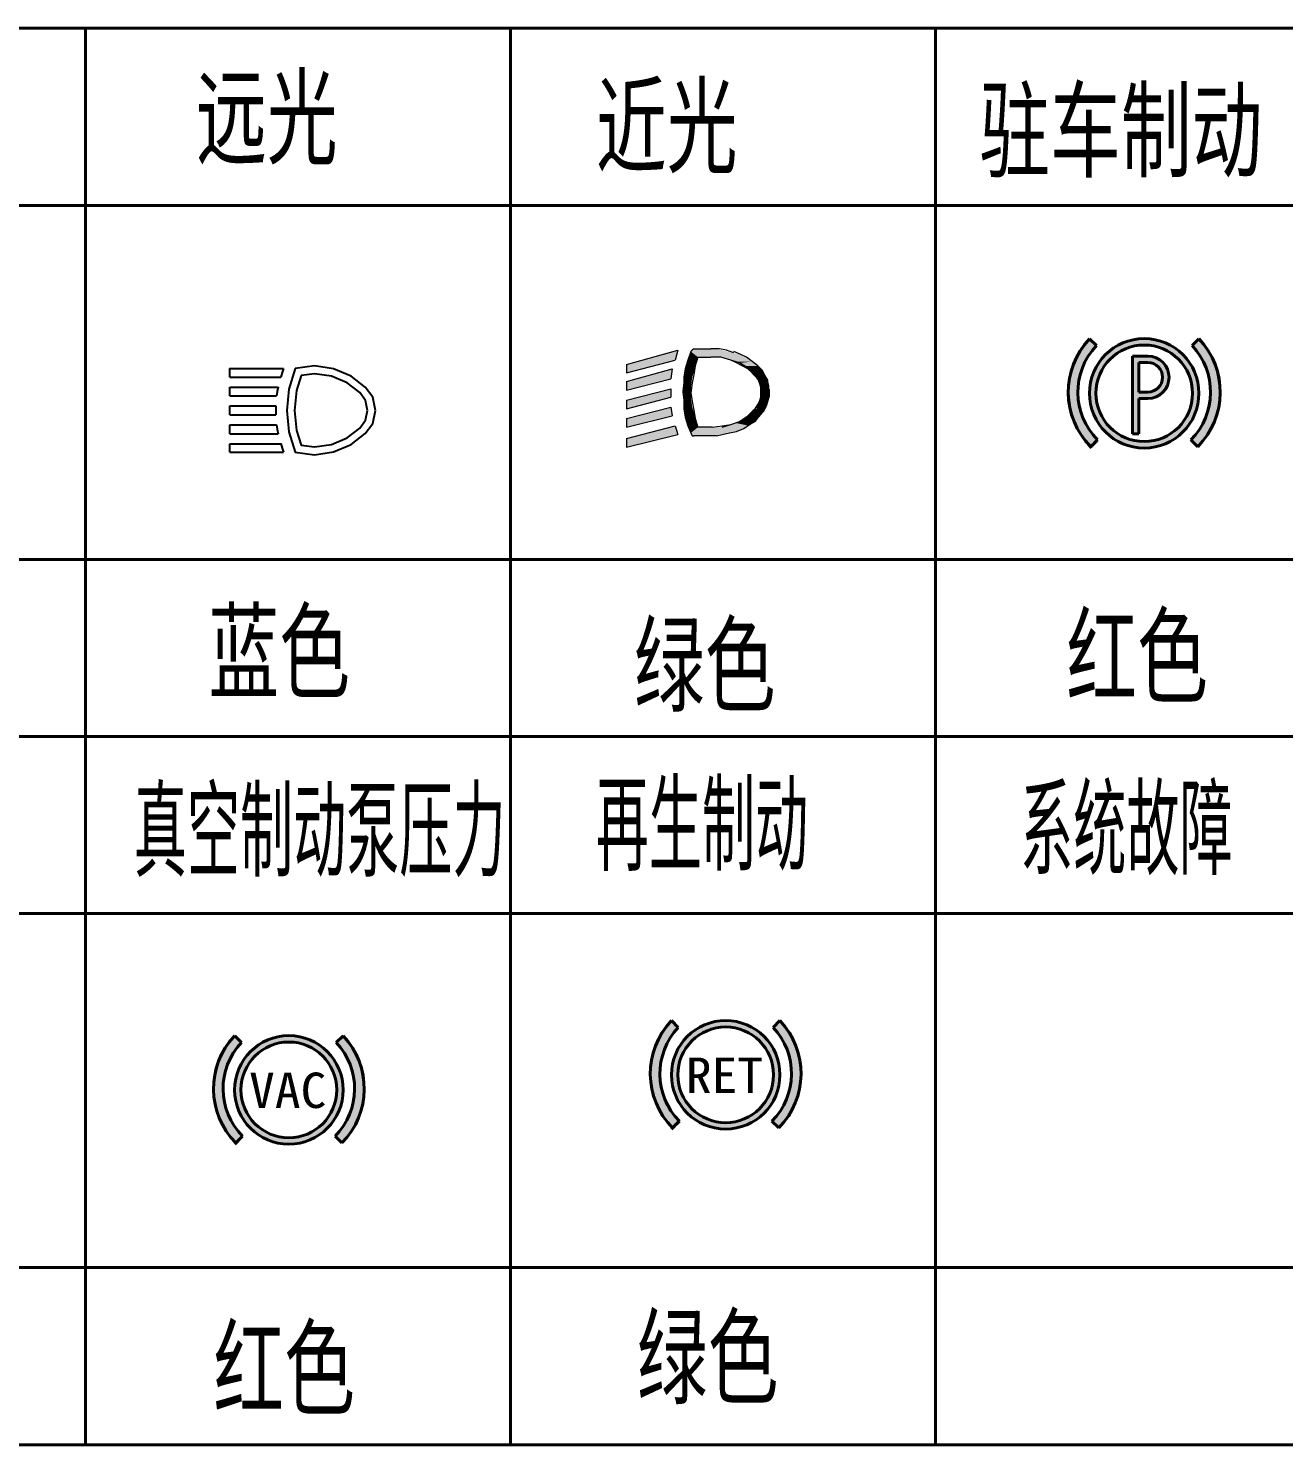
# Model space of a CAD drawing. Extents: x -871 to 2543, y 496 to 1402.
# Drawn here: x 542.7 to 613.6, y 597.9 to 677.9 of the extents above; entities that cross this region are included whole.
import ezdxf

# ---------------------------------------------------------------- set-up
doc = ezdxf.new("R2010")
doc.units = 0
doc.linetypes.add('1', pattern=[4, 4])
doc.layers.get('0').update_dxf_attribs({"linetype": 'CONTINUOUS', "lineweight": 40})
for name, color, linetype in [('002', 1, 'CONTINUOUS'), ('1', 7, 'CONTINUOUS'), ('1轮廓层', 7, 'CONTINUOUS')]:
    doc.layers.add(name, color=color, linetype=linetype)
doc.layers.add('1轮廓实线层', color=7, linetype='CONTINUOUS', lineweight=40)
doc.styles.get("Standard").update_dxf_attribs({"font": 'romans.shx', "width": 0.67, "height": 3.5, "bigfont": 'hzfs.shx'})
doc.styles.add('样式 2', font='DotumChe.ttf', dxfattribs={"height": 5})

msp = doc.modelspace()

# ---------------------------------------------------------------- hatches: boundary and pattern name
h = msp.add_hatch(color=3)
h.dxf.hatch_style = 2
h.paths.add_polyline_path([(579.4356169017751, 659.7293614513073), (576.532576901775, 658.9229614513074), (579.354976901775, 659.4874414513076)])
h = msp.add_hatch(color=3)
h.dxf.hatch_style = 2
h.paths.add_polyline_path([(579.354976901775, 659.4874414513076), (576.532576901775, 658.9229614513074), (579.2743369017749, 659.1648814513078)])
h = msp.add_hatch(color=3)
h.dxf.hatch_style = 2
h.paths.add_polyline_path([(580.1613769017745, 659.6487214513077), (580.5645769017751, 659.3261614513076), (580.0000969017751, 659.1648814513078)])
h = msp.add_hatch(color=3)
h.dxf.hatch_style = 2
h.paths.add_polyline_path([(580.5645769017751, 659.3261614513076), (580.4032969017749, 658.7616814513074), (580.0000969017751, 659.1648814513078)])
h = msp.add_hatch(color=3)
h.dxf.hatch_style = 2
h.paths.add_polyline_path([(580.1613769017745, 659.7293614513073), (582.5805769017747, 659.5680814513075), (580.1613769017745, 659.6487214513077)])
h = msp.add_hatch(color=3)
h.dxf.hatch_style = 2
h.paths.add_polyline_path([(581.9354569017746, 659.7293614513073), (582.5805769017747, 659.5680814513075), (580.1613769017745, 659.7293614513073)])
h = msp.add_hatch(color=3)
h.dxf.hatch_style = 2
h.paths.add_polyline_path([(580.2420169017746, 659.7293614513073), (581.9354569017746, 659.7293614513073), (580.1613769017745, 659.7293614513073)])
h = msp.add_hatch(color=3)
h.dxf.hatch_style = 2
h.paths.add_polyline_path([(580.1613769017745, 659.6487214513077), (582.5805769017747, 659.5680814513075), (580.5645769017751, 659.3261614513076)])
h = msp.add_hatch(color=3)
h.dxf.hatch_style = 2
h.paths.add_polyline_path([(580.3226569017747, 659.8100014513075), (581.9354569017746, 659.7293614513073), (580.2420169017746, 659.7293614513073)])
h = msp.add_hatch(color=3)
h.dxf.hatch_style = 2
h.paths.add_polyline_path([(581.2903369017745, 659.8100014513075), (581.9354569017746, 659.7293614513073), (580.3226569017747, 659.8100014513075)])
h = msp.add_hatch(color=3)
h.dxf.hatch_style = 2
h.paths.add_polyline_path([(582.5805769017747, 659.5680814513075), (581.2903369017745, 659.3261614513076), (580.5645769017751, 659.3261614513076)])
h = msp.add_hatch(color=3)
h.dxf.hatch_style = 2
h.paths.add_polyline_path([(582.5805769017747, 659.5680814513075), (582.9837769017754, 659.4874414513076), (581.2903369017745, 659.3261614513076)])
h = msp.add_hatch(color=3)
h.dxf.hatch_style = 2
h.paths.add_polyline_path([(582.9837769017754, 659.4874414513076), (583.306336901775, 659.3261614513076), (581.2903369017745, 659.3261614513076)])
h = msp.add_hatch(color=3)
h.dxf.hatch_style = 2
h.paths.add_polyline_path([(581.2903369017745, 659.3261614513076), (583.306336901775, 659.3261614513076), (581.8548169017754, 659.3261614513076)])
h = msp.add_hatch(color=3)
h.dxf.hatch_style = 2
h.paths.add_polyline_path([(581.8548169017754, 659.3261614513076), (583.6288969017746, 659.0842414513077), (582.4192969017745, 659.1648814513078)])
h = msp.add_hatch(color=3)
h.dxf.hatch_style = 2
h.paths.add_polyline_path([(583.306336901775, 659.3261614513076), (583.6288969017746, 659.0842414513077), (581.8548169017754, 659.3261614513076)])
h = msp.add_hatch(color=3)
h.dxf.hatch_style = 2
h.paths.add_polyline_path([(579.2743369017749, 659.1648814513078), (576.532576901775, 658.9229614513074), (576.532576901775, 658.4391214513075)])
h = msp.add_hatch(color=3)
h.dxf.hatch_style = 2
h.paths.add_polyline_path([(579.1130569017746, 658.6810414513075), (576.532576901775, 657.9552814513072), (579.1130569017746, 658.4391214513075)])
h = msp.add_hatch(color=3)
h.dxf.hatch_style = 2
h.paths.add_polyline_path([(579.1130569017746, 658.4391214513075), (576.532576901775, 657.9552814513072), (579.0324169017745, 658.1165614513075)])
h = msp.add_hatch(color=3)
h.dxf.hatch_style = 2
h.paths.add_polyline_path([(579.8388169017749, 658.6004014513073), (580.2420169017746, 658.1972014513076), (579.7581769017747, 658.0359214513073)])
h = msp.add_hatch(color=3)
h.dxf.hatch_style = 2
h.paths.add_polyline_path([(580.0000969017751, 659.1648814513078), (580.4032969017749, 658.7616814513074), (579.8388169017749, 658.6004014513073)])
h = msp.add_hatch(color=3)
h.dxf.hatch_style = 2
h.paths.add_polyline_path([(580.4032969017749, 658.7616814513074), (580.2420169017746, 658.1972014513076), (579.8388169017749, 658.6004014513073)])
h = msp.add_hatch(color=3)
h.dxf.hatch_style = 2
h.paths.add_polyline_path([(582.4192969017745, 659.1648814513078), (583.6288969017746, 659.0842414513077), (582.6612169017749, 659.0842414513077)])
h = msp.add_hatch(color=3)
h.dxf.hatch_style = 2
h.paths.add_polyline_path([(582.6612169017749, 659.0842414513077), (583.6288969017746, 659.0842414513077), (582.9031369017753, 659.0036014513075)])
h = msp.add_hatch(color=3)
h.dxf.hatch_style = 2
h.paths.add_polyline_path([(583.6288969017746, 659.0842414513077), (583.9514569017751, 658.8423214513075), (582.9031369017753, 659.0036014513075)])
h = msp.add_hatch(color=3)
h.dxf.hatch_style = 2
h.paths.add_polyline_path([(582.9031369017753, 659.0036014513075), (583.9514569017751, 658.8423214513075), (583.1450569017748, 658.8423214513075)])
h = msp.add_hatch(color=3)
h.dxf.hatch_style = 2
h.paths.add_polyline_path([(583.1450569017748, 658.8423214513075), (583.9514569017751, 658.8423214513075), (583.306336901775, 658.7616814513074)])
h = msp.add_hatch(color=3)
h.dxf.hatch_style = 2
h.paths.add_polyline_path([(583.9514569017751, 658.8423214513075), (584.1933769017746, 658.6004014513073), (583.306336901775, 658.7616814513074)])
h = msp.add_hatch(color=3)
h.dxf.hatch_style = 2
h.paths.add_polyline_path([(583.306336901775, 658.7616814513074), (584.1933769017746, 658.6004014513073), (583.4676169017753, 658.6004014513073)])
h = msp.add_hatch(color=3)
h.dxf.hatch_style = 2
h.paths.add_polyline_path([(583.4676169017753, 658.6004014513073), (584.1933769017746, 658.6004014513073), (583.6288969017746, 658.4391214513075)])
h = msp.add_hatch(color=3)
h.dxf.hatch_style = 2
h.paths.add_polyline_path([(584.1933769017746, 658.6004014513073), (584.3546569017749, 658.2778414513075), (583.6288969017746, 658.4391214513075)])
h = msp.add_hatch(color=3)
h.dxf.hatch_style = 2
h.paths.add_polyline_path([(583.6288969017746, 658.4391214513075), (584.3546569017749, 658.2778414513075), (583.7901769017749, 658.2778414513075)])
h = msp.add_hatch(color=3)
h.dxf.hatch_style = 2
h.paths.add_polyline_path([(579.0324169017745, 658.1165614513075), (576.532576901775, 657.9552814513072), (576.532576901775, 657.4714414513073)])
h = msp.add_hatch(color=3)
h.dxf.hatch_style = 2
h.paths.add_polyline_path([(579.7581769017747, 658.0359214513073), (580.1613769017745, 657.6327214513074), (579.6775369017746, 657.3908014513077)])
h = msp.add_hatch(color=3)
h.dxf.hatch_style = 2
h.paths.add_polyline_path([(580.1613769017745, 657.6327214513074), (580.1613769017745, 657.0682414513076), (579.6775369017746, 657.3908014513077)])
h = msp.add_hatch(color=3)
h.dxf.hatch_style = 2
h.paths.add_polyline_path([(580.2420169017746, 658.1972014513076), (580.1613769017745, 657.6327214513074), (579.7581769017747, 658.0359214513073)])
h = msp.add_hatch(color=3)
h.dxf.hatch_style = 2
h.paths.add_polyline_path([(583.7901769017749, 658.2778414513075), (584.3546569017749, 658.2778414513075), (583.9514569017751, 658.1165614513075)])
h = msp.add_hatch(color=3)
h.dxf.hatch_style = 2
h.paths.add_polyline_path([(584.3546569017749, 658.2778414513075), (584.5159369017751, 658.0359214513073), (583.9514569017751, 658.1165614513075)])
h = msp.add_hatch(color=3)
h.dxf.hatch_style = 2
h.paths.add_polyline_path([(583.9514569017751, 658.1165614513075), (584.5159369017751, 658.0359214513073), (584.0320969017753, 657.8746414513075)])
h = msp.add_hatch(color=3)
h.dxf.hatch_style = 2
h.paths.add_polyline_path([(584.5159369017751, 658.0359214513073), (584.5965769017744, 657.7133614513075), (584.0320969017753, 657.8746414513075)])
h = msp.add_hatch(color=3)
h.dxf.hatch_style = 2
h.paths.add_polyline_path([(584.0320969017753, 657.8746414513075), (584.5965769017744, 657.7133614513075), (584.1127369017754, 657.6327214513074)])
h = msp.add_hatch(color=3)
h.dxf.hatch_style = 2
h.paths.add_polyline_path([(584.5965769017744, 657.7133614513075), (584.5965769017744, 657.4714414513073), (584.1127369017754, 657.6327214513074)])
h = msp.add_hatch(color=3)
h.dxf.hatch_style = 2
h.paths.add_polyline_path([(584.1127369017754, 657.6327214513074), (584.5965769017744, 657.4714414513073), (584.1127369017754, 657.3101614513075)])
h = msp.add_hatch(color=3)
h.dxf.hatch_style = 2
h.paths.add_polyline_path([(579.0324169017745, 657.5520814513075), (576.532576901775, 656.9069614513073), (579.0324169017745, 657.3101614513075)])
h = msp.add_hatch(color=3)
h.dxf.hatch_style = 2
h.paths.add_polyline_path([(579.0324169017745, 657.3101614513075), (576.532576901775, 656.9069614513073), (579.0324169017745, 657.0682414513076)])
h = msp.add_hatch(color=3)
h.dxf.hatch_style = 2
h.paths.add_polyline_path([(579.0324169017745, 657.0682414513076), (576.532576901775, 656.9069614513073), (576.532576901775, 656.4231214513075)])
h = msp.add_hatch(color=3)
h.dxf.hatch_style = 2
h.paths.add_polyline_path([(579.6775369017746, 657.3908014513077), (580.1613769017745, 657.0682414513076), (579.7581769017747, 656.7456814513075)])
h = msp.add_hatch(color=3)
h.dxf.hatch_style = 2
h.paths.add_polyline_path([(580.1613769017745, 657.0682414513076), (580.2420169017746, 656.5037614513076), (579.7581769017747, 656.7456814513075)])
h = msp.add_hatch(color=3)
h.dxf.hatch_style = 2
h.paths.add_polyline_path([(584.1127369017754, 656.9876014513075), (584.5159369017751, 656.8263214513076), (583.9514569017751, 656.6650414513074)])
h = msp.add_hatch(color=3)
h.dxf.hatch_style = 2
h.paths.add_polyline_path([(584.5159369017751, 656.8263214513076), (584.435296901775, 656.5037614513076), (583.9514569017751, 656.6650414513074)])
h = msp.add_hatch(color=3)
h.dxf.hatch_style = 2
h.paths.add_polyline_path([(584.5965769017744, 657.4714414513073), (584.5965769017744, 657.1488814513075), (584.1127369017754, 657.3101614513075)])
h = msp.add_hatch(color=3)
h.dxf.hatch_style = 2
h.paths.add_polyline_path([(584.1127369017754, 657.3101614513075), (584.5965769017744, 657.1488814513075), (584.1127369017754, 657.1488814513075)])
h = msp.add_hatch(color=3)
h.dxf.hatch_style = 2
h.paths.add_polyline_path([(584.1127369017754, 657.1488814513075), (584.5159369017751, 656.8263214513076), (584.1127369017754, 656.9876014513075)])
h = msp.add_hatch(color=3)
h.dxf.hatch_style = 2
h.paths.add_polyline_path([(584.5965769017744, 657.1488814513075), (584.5159369017751, 656.8263214513076), (584.1127369017754, 657.1488814513075)])
h = msp.add_hatch(color=3)
h.dxf.hatch_style = 2
h.paths.add_polyline_path([(579.0324169017745, 656.5037614513076), (576.532576901775, 655.8586414513074), (579.1130569017746, 656.2618414513076)])
h = msp.add_hatch(color=3)
h.dxf.hatch_style = 2
h.paths.add_polyline_path([(579.1130569017746, 656.2618414513076), (576.532576901775, 655.8586414513074), (579.1130569017746, 656.0199214513077)])
h = msp.add_hatch(color=3)
h.dxf.hatch_style = 2
h.paths.add_polyline_path([(579.1130569017746, 656.0199214513077), (576.532576901775, 655.8586414513074), (576.532576901775, 655.3748014513076)])
h = msp.add_hatch(color=3)
h.dxf.hatch_style = 2
h.paths.add_polyline_path([(579.7581769017747, 656.7456814513075), (580.2420169017746, 656.5037614513076), (579.8388169017749, 656.1812014513075)])
h = msp.add_hatch(color=3)
h.dxf.hatch_style = 2
h.paths.add_polyline_path([(580.2420169017746, 656.5037614513076), (580.4032969017749, 655.9392814513076), (579.8388169017749, 656.1812014513075)])
h = msp.add_hatch(color=3)
h.dxf.hatch_style = 2
h.paths.add_polyline_path([(579.8388169017749, 656.1812014513075), (580.4032969017749, 655.9392814513076), (580.0000969017751, 655.6167214513075)])
h = msp.add_hatch(color=3)
h.dxf.hatch_style = 2
h.paths.add_polyline_path([(583.4676169017753, 656.1005614513074), (584.0320969017753, 655.9392814513076), (583.306336901775, 655.9392814513076)])
h = msp.add_hatch(color=3)
h.dxf.hatch_style = 2
h.paths.add_polyline_path([(583.6288969017746, 656.2618414513076), (584.0320969017753, 655.9392814513076), (583.4676169017753, 656.1005614513074)])
h = msp.add_hatch(color=3)
h.dxf.hatch_style = 2
h.paths.add_polyline_path([(583.870816901775, 656.4231214513075), (584.2740169017748, 656.2618414513076), (583.6288969017746, 656.2618414513076)])
h = msp.add_hatch(color=3)
h.dxf.hatch_style = 2
h.paths.add_polyline_path([(584.2740169017748, 656.2618414513076), (584.0320969017753, 655.9392814513076), (583.6288969017746, 656.2618414513076)])
h = msp.add_hatch(color=3)
h.dxf.hatch_style = 2
h.paths.add_polyline_path([(583.9514569017751, 656.6650414513074), (584.435296901775, 656.5037614513076), (583.870816901775, 656.4231214513075)])
h = msp.add_hatch(color=3)
h.dxf.hatch_style = 2
h.paths.add_polyline_path([(584.435296901775, 656.5037614513076), (584.2740169017748, 656.2618414513076), (583.870816901775, 656.4231214513075)])
h = msp.add_hatch(color=3)
h.dxf.hatch_style = 2
h.paths.add_polyline_path([(579.2743369017749, 655.4554414513075), (576.532576901775, 654.7296814513074), (579.354976901775, 655.2135214513078)])
h = msp.add_hatch(color=3)
h.dxf.hatch_style = 2
h.paths.add_polyline_path([(579.354976901775, 655.2135214513078), (576.532576901775, 654.7296814513074), (579.4356169017751, 654.9716014513074)])
h = msp.add_hatch(color=3)
h.dxf.hatch_style = 2
h.paths.add_polyline_path([(580.4032969017749, 655.9392814513076), (580.5645769017751, 655.3748014513076), (580.0000969017751, 655.6167214513075)])
h = msp.add_hatch(color=3)
h.dxf.hatch_style = 2
h.paths.add_polyline_path([(580.0000969017751, 655.6167214513075), (580.5645769017751, 655.3748014513076), (580.1613769017745, 655.0522414513075)])
h = msp.add_hatch(color=3)
h.dxf.hatch_style = 2
h.paths.add_polyline_path([(580.5645769017751, 655.3748014513076), (581.3709769017746, 655.3748014513076), (580.1613769017745, 655.0522414513075)])
h = msp.add_hatch(color=3)
h.dxf.hatch_style = 2
h.paths.add_polyline_path([(581.3709769017746, 655.3748014513076), (583.1450569017748, 655.2941614513074), (580.1613769017745, 655.0522414513075)])
h = msp.add_hatch(color=3)
h.dxf.hatch_style = 2
h.paths.add_polyline_path([(583.1450569017748, 655.2941614513074), (582.741856901775, 655.1328814513076), (580.1613769017745, 655.0522414513075)])
h = msp.add_hatch(color=3)
h.dxf.hatch_style = 2
h.paths.add_polyline_path([(581.6935369017751, 655.3748014513076), (583.1450569017748, 655.2941614513074), (581.3709769017746, 655.3748014513076)])
h = msp.add_hatch(color=3)
h.dxf.hatch_style = 2
h.paths.add_polyline_path([(581.9354569017746, 655.3748014513076), (583.1450569017748, 655.2941614513074), (581.6935369017751, 655.3748014513076)])
h = msp.add_hatch(color=3)
h.dxf.hatch_style = 2
h.paths.add_polyline_path([(582.177376901775, 655.4554414513075), (583.1450569017748, 655.2941614513074), (581.9354569017746, 655.3748014513076)])
h = msp.add_hatch(color=3)
h.dxf.hatch_style = 2
h.paths.add_polyline_path([(582.4192969017745, 655.5360814513076), (583.4676169017753, 655.4554414513075), (582.177376901775, 655.4554414513075)])
h = msp.add_hatch(color=3)
h.dxf.hatch_style = 2
h.paths.add_polyline_path([(583.4676169017753, 655.4554414513075), (583.1450569017748, 655.2941614513074), (582.177376901775, 655.4554414513075)])
h = msp.add_hatch(color=3)
h.dxf.hatch_style = 2
h.paths.add_polyline_path([(582.6612169017749, 655.6167214513075), (583.4676169017753, 655.4554414513075), (582.4192969017745, 655.5360814513076)])
h = msp.add_hatch(color=3)
h.dxf.hatch_style = 2
h.paths.add_polyline_path([(582.9031369017753, 655.6973614513076), (583.4676169017753, 655.4554414513075), (582.6612169017749, 655.6167214513075)])
h = msp.add_hatch(color=3)
h.dxf.hatch_style = 2
h.paths.add_polyline_path([(583.1450569017748, 655.7780014513073), (583.7901769017749, 655.6973614513076), (582.9031369017753, 655.6973614513076)])
h = msp.add_hatch(color=3)
h.dxf.hatch_style = 2
h.paths.add_polyline_path([(583.7901769017749, 655.6973614513076), (583.4676169017753, 655.4554414513075), (582.9031369017753, 655.6973614513076)])
h = msp.add_hatch(color=3)
h.dxf.hatch_style = 2
h.paths.add_polyline_path([(583.306336901775, 655.9392814513076), (583.7901769017749, 655.6973614513076), (583.1450569017748, 655.7780014513073)])
h = msp.add_hatch(color=3)
h.dxf.hatch_style = 2
h.paths.add_polyline_path([(584.0320969017753, 655.9392814513076), (583.7901769017749, 655.6973614513076), (583.306336901775, 655.9392814513076)])
h = msp.add_hatch(color=3)
h.dxf.hatch_style = 2
h.paths.add_polyline_path([(579.4356169017751, 654.9716014513074), (576.532576901775, 654.7296814513074), (576.532576901775, 654.2458414513076)])
h = msp.add_hatch(color=3)
h.dxf.hatch_style = 2
h.paths.add_polyline_path([(582.741856901775, 655.1328814513076), (582.3386569017753, 655.0522414513075), (580.1613769017745, 655.0522414513075)])
h = msp.add_hatch(color=3)
h.dxf.hatch_style = 2
h.paths.add_polyline_path([(580.1613769017745, 655.0522414513075), (581.9354569017746, 654.9716014513074), (580.2420169017746, 654.8909614513075)])
h = msp.add_hatch(color=3)
h.dxf.hatch_style = 2
h.paths.add_polyline_path([(582.3386569017753, 655.0522414513075), (581.9354569017746, 654.9716014513074), (580.1613769017745, 655.0522414513075)])
h = msp.add_hatch(color=3)
h.dxf.hatch_style = 2
h.paths.add_polyline_path([(581.9354569017746, 654.9716014513074), (581.7741769017753, 654.8909614513075), (580.2420169017746, 654.8909614513075)])
h = msp.add_hatch(color=3)
h.dxf.hatch_style = 2
h.paths.add_polyline_path([(580.2420169017746, 654.8909614513075), (581.7741769017753, 654.8909614513075), (580.3226569017747, 654.8909614513075)])
h = msp.add_hatch(color=3)
h.dxf.hatch_style = 2
h.paths.add_polyline_path([(581.7741769017753, 654.8909614513075), (581.612896901775, 654.8909614513075), (580.3226569017747, 654.8909614513075)])
at = {"layer": '1轮廓实线层'}
h = msp.add_hatch(color=1, dxfattribs=at)
edge = h.paths.add_edge_path()
edge.add_line((603.0696429995373, 659.9907703276085), (602.6835010009514, 660.3769123261944))
edge.add_arc((605.8636657038314, 657.3557461366262), 4.386444195750424, 136.4687086491324, 224.7198556000455)
edge.add_line((602.746852896856, 654.2692642220986), (603.1328552718211, 654.6552665970639))
edge.add_arc((605.8636657038314, 657.3557461366262), 3.840561854621252, 136.6775210681978, 224.6800365898326, ccw=False)
h = msp.add_hatch(color=1, dxfattribs=at)
edge = h.paths.add_edge_path()
edge.add_arc((605.7690010009517, 657.2914123261943), 3.090590384162149, 0, 360)
edge = h.paths.add_edge_path(flags=16)
edge.add_arc((605.7690010009517, 657.2914123261943), 2.726991515437191, 0, 360)
h = msp.add_hatch(color=1, dxfattribs=at)
edge = h.paths.add_edge_path()
edge.add_line((608.4683590023656, 659.9907703276085), (608.8545010009516, 660.3769123261944))
edge.add_arc((605.6743362980715, 657.3557461366262), 4.386444195750424, -44.687314836264875, 43.53129135086749, ccw=False)
edge.add_line((608.792901549519, 654.2710348932686), (608.4068978791754, 654.6570385636121))
edge.add_arc((605.6743362980715, 657.3557461366262), 3.840561854621252, 315.3571295415571, 403.3224789318022)
h = msp.add_hatch(color=1, dxfattribs=at)
edge = h.paths.add_edge_path()
edge.add_arc((605.9715161130308, 658.1951417606358), 1.199025138915881, 270.0000000000014, 450.0000000000014)
edge.add_line((605.9715161130308, 659.3941668995515), (605.099497830183, 659.3941668995515))
edge.add_line((605.099497830183, 659.3941668995515), (605.099497830183, 654.9977413901933))
edge.add_line((605.099497830183, 654.9977413901934), (605.4628387813697, 654.9977413901934))
edge.add_line((605.4628387813696, 654.9977413901934), (605.4628387813696, 656.9961166217199))
edge.add_line((605.4628387813696, 656.9961166217198), (605.9715161130307, 656.9961166217198))
edge = h.paths.add_edge_path(flags=16)
edge.add_line((605.9715161130308, 659.0308259483651), (605.4628387813696, 659.0308259483651))
edge.add_line((605.4628387813696, 659.0308259483651), (605.4628387813696, 657.3594575729066))
edge.add_line((605.4628387813696, 657.3594575729064), (605.9715161130307, 657.3594575729064))
edge.add_arc((605.9715161130308, 658.1951417606358), 0.83568418772925, 270.000000000002, 450.000000000002)
h = msp.add_hatch(color=3, dxfattribs=at)
edge = h.paths.add_edge_path()
edge.add_line((579.4517088679393, 621.4733487977699), (579.0687581255397, 621.8562995401692))
edge.add_arc((582.2226404755036, 618.8601016662174), 4.350192590826866, 136.468708649121, 224.7198556000363)
edge.add_line((579.1315864520568, 615.7991278666864), (579.5143987247493, 616.1819401393789))
edge.add_arc((582.2226404755036, 618.8601016662174), 3.808821674004546, 136.6775210682092, 224.680036589828, ccw=False)
h = msp.add_hatch(color=3, dxfattribs=at)
edge = h.paths.add_edge_path()
edge.add_arc((582.1287581255399, 618.7962995401697), 3.065048314871552, 0, 360)
edge = h.paths.add_edge_path(flags=16)
edge.add_arc((582.1287581255399, 618.7962995401697), 2.7044543954749, 0, 360)
h = msp.add_hatch(color=3, dxfattribs=at)
edge = h.paths.add_edge_path()
edge.add_line((584.8058073831405, 621.4733487977699), (585.1887581255403, 621.8562995401692))
edge.add_arc((582.0348757755764, 618.8601016662174), 4.350192590826866, -44.687314836264875, 43.53129135087897, ccw=False)
edge.add_line((585.1276677604828, 615.8008839042097), (584.7448542031173, 616.1836974615746))
edge.add_arc((582.0348757755764, 618.8601016662174), 3.808821674004546, 315.3571295415709, 403.3224789317908)
h = msp.add_hatch(color=1, dxfattribs=at)
edge = h.paths.add_edge_path()
edge.add_line((554.7793595098008, 620.6228753104308), (554.3964087674012, 621.0058260528301))
edge.add_arc((557.5502911173651, 618.0096281788783), 4.350192590826866, 136.468708649121, 224.7198556000363)
edge.add_line((554.4592370939183, 614.9486543793473), (554.8420493666108, 615.3314666520398))
edge.add_arc((557.5502911173651, 618.0096281788783), 3.808821674004546, 136.6775210682092, 224.680036589828, ccw=False)
h = msp.add_hatch(color=1, dxfattribs=at)
edge = h.paths.add_edge_path()
edge.add_arc((557.4564087674014, 617.9458260528306), 3.065048314871552, 0, 360)
edge = h.paths.add_edge_path(flags=16)
edge.add_arc((557.4564087674014, 617.9458260528306), 2.7044543954749, 0, 360)
h = msp.add_hatch(color=1, dxfattribs=at)
edge = h.paths.add_edge_path()
edge.add_line((560.133458025002, 620.6228753104308), (560.5164087674018, 621.0058260528301))
edge.add_arc((557.362526417438, 618.0096281788783), 4.350192590826866, -44.687314836264875, 43.53129135087897, ccw=False)
edge.add_line((560.4553184023443, 614.9504104168707), (560.0725048449788, 615.3332239742356))
edge.add_arc((557.362526417438, 618.0096281788783), 3.808821674004546, 315.3571295415709, 403.3224789317908)

# ---------------------------------------------------------------- linework, layer by layer
at = {"layer": '002', "color": 5, "linetype": 'Continuous'}
for points in [[(554.1274740556391, 658.2036403335937), (554.1274740556391, 658.6993603335939), (557.1612804556394, 658.6993603335939)], [(557.1612804556394, 658.6993603335939), (557.0819652556402, 658.4614147335938), (557.0026500556392, 658.2036403335937)], [(557.8156308556399, 658.6993603335939), (557.4587124556392, 657.5294611335935), (557.3397396556393, 656.3199043335935), (557.4587124556392, 655.1103475335938), (557.8156308556399, 653.9602771335935), (558.90621485564, 653.8214755335935), (559.976970055639, 653.9801059335934), (560.9684100556392, 654.3965107335935), (561.7735146075556, 655.0143816687848)], [(561.7735146075556, 657.6452557984023), (560.9684100556392, 658.2631267335935), (559.976970055639, 658.6795315335937), (558.90621485564, 658.8381619335937), (557.8156308556399, 658.6993603335939)], [(554.1274740556391, 658.2036403335937), (557.0026500556392, 658.2036403335937)], [(554.1274740556391, 657.6286051335937), (556.8440196556394, 657.6286051335937)], [(554.1274740556391, 657.1527139335935), (554.1274740556391, 657.6286051335937)], [(556.8440196556394, 657.6286051335937), (556.8043620556396, 657.3906595335934), (556.7647044556397, 657.1527139335935)], [(558.1539405920489, 658.2982234529409), (557.8929505001161, 657.4427559293849), (557.7825060808586, 656.3199043335935), (557.892845821736, 655.1981169679991), (558.152453518589, 654.361603278141), (558.9016588219802, 654.2662498758918), (559.8575022802806, 654.4078563141584), (560.7452978101251, 654.7807304366931), (561.4563567528667, 655.3264268346104)], [(561.4563567528667, 657.3332106325765), (560.7452978101251, 657.878907030494), (559.8575022802806, 658.2517811530286), (558.9016588219802, 658.3933875912958), (558.1539405920489, 658.2982234529409)], [(562.3564260556395, 656.3199043335935), (562.1977956556393, 657.0733987335934), (561.7735146075556, 657.6452557984023)], [(554.1274740556391, 657.1527139335935), (556.7647044556397, 657.1527139335935)], [(561.9058689404783, 656.3211303302717), (561.7864699738702, 656.8882754216584), (561.4563567528667, 657.3332106325765)], [(554.1274740556391, 656.5776787335935), (556.7250468556404, 656.5776787335935)], [(554.1274740556391, 656.0819587335936), (554.1274740556391, 656.5776787335935)], [(554.1274740556391, 656.0819587335936), (556.7250468556404, 656.0819587335936)], [(556.7250468556404, 656.5776787335935), (556.7250468556404, 656.3199043335935), (556.7250468556404, 656.0819587335936)], [(561.4563567528667, 655.3264268346104), (561.7872181599246, 655.7723704702103), (561.9058689404783, 656.3211303302719)], [(561.7735146075556, 655.0143816687848), (562.1977956556393, 655.5862387335935), (562.3564260556395, 656.3199043335935)], [(554.1274740556391, 655.5069235335934), (556.7647044556397, 655.5069235335934)], [(554.1274740556391, 655.0112035335935), (554.1274740556391, 655.5069235335934)], [(556.7647044556397, 655.5069235335934), (556.8043620556396, 655.2689779335935), (556.8440196556394, 655.0112035335935)], [(554.1274740556391, 655.0112035335935), (556.8440196556394, 655.0112035335935)], [(554.1274740556391, 654.4361683335935), (557.0026500556392, 654.4361683335935)], [(554.1274740556391, 653.9602771335935), (554.1274740556391, 654.4361683335935)], [(557.0026500556392, 654.4559971335937), (557.0819652556402, 654.1982227335936), (557.1612804556394, 653.9602771335935)], [(554.1274740556391, 653.9602771335935), (557.1612804556394, 653.9602771335935)]]:
    msp.add_lwpolyline(points, dxfattribs=at)
at = {"layer": '1', "color": 3, "lineweight": 9}
for points in [[(576.532576901775, 658.9229614513074), (579.4356169017751, 659.7293614513073)], [(579.4356169017751, 659.7293614513073), (579.2743369017749, 659.1648814513078)], [(580.1613769017745, 659.6487214513077), (580.0000969017751, 659.0842414513077), (579.8388169017749, 658.5197614513077), (579.7581769017747, 658.0359214513073), (579.7581769017747, 657.3908014513077)], [(580.1613769017745, 659.6487214513077), (580.0000969017751, 659.1648814513078), (579.8388169017749, 658.6810414513075)], [(580.3226569017747, 659.8100014513075), (580.2420169017746, 659.7293614513073), (580.1613769017745, 659.6487214513077)], [(580.3226569017747, 659.8100014513075), (580.2420169017746, 659.7293614513073), (580.1613769017745, 659.6487214513077)], [(580.5645769017751, 659.3261614513076), (580.4032969017749, 658.8423214513075), (580.3226569017747, 658.3584814513076), (580.2420169017746, 657.8746414513075), (580.1613769017745, 657.3101614513075), (580.2420169017746, 656.8263214513076), (580.3226569017747, 656.3424814513073), (580.4032969017749, 655.8586414513074), (580.5645769017751, 655.3748014513076)], [(580.5645769017751, 659.3261614513076), (580.4032969017749, 658.8423214513075), (580.3226569017747, 658.3584814513076), (580.2420169017746, 657.8746414513075), (580.1613769017745, 657.3101614513075)], [(580.3226569017747, 659.8100014513075), (581.2903369017745, 659.8100014513075)], [(580.3226569017747, 659.8100014513075), (581.2903369017745, 659.8100014513075)], [(580.5645769017751, 659.3261614513076), (581.2903369017745, 659.3261614513076)], [(580.5645769017751, 659.3261614513076), (581.2903369017745, 659.3261614513076)], [(582.5805769017747, 659.5680814513075), (582.177376901775, 659.7293614513073), (581.7741769017753, 659.8100014513075), (581.2903369017745, 659.8100014513075)], [(582.5805769017747, 659.5680814513075), (582.177376901775, 659.7293614513073), (581.7741769017753, 659.8100014513075), (581.2903369017745, 659.8100014513075)], [(582.4192969017745, 659.1648814513078), (581.8548169017754, 659.3261614513076), (581.2903369017745, 659.3261614513076)], [(582.4192969017745, 659.1648814513078), (581.8548169017754, 659.3261614513076), (581.2903369017745, 659.3261614513076)], [(583.6288969017746, 659.0842414513077), (583.306336901775, 659.3261614513076), (582.9837769017754, 659.4874414513076), (582.5805769017747, 659.6487214513077)], [(583.6288969017746, 659.0842414513077), (583.306336901775, 659.3261614513076), (582.9837769017754, 659.4874414513076), (582.5805769017747, 659.6487214513077)], [(576.532576901775, 658.4391214513075), (579.2743369017749, 659.1648814513078)], [(576.532576901775, 658.9229614513074), (576.532576901775, 658.4391214513075)], [(576.532576901775, 657.9552814513072), (579.1130569017746, 658.6810414513075)], [(579.1130569017746, 658.6810414513075), (579.0324169017745, 658.1165614513075)], [(579.8388169017749, 658.6810414513075), (579.7581769017747, 658.1972014513076), (579.7581769017747, 657.6327214513074), (579.7581769017747, 657.1488814513075), (579.7581769017747, 656.6650414513074), (579.8388169017749, 656.1812014513075)], [(583.6288969017746, 658.4391214513075), (583.3869769017751, 658.6810414513075), (583.0644169017746, 658.8423214513075), (582.741856901775, 659.0036014513075), (582.4192969017745, 659.1648814513078)], [(583.306336901775, 658.7616814513074), (582.9031369017753, 659.0036014513075), (582.4192969017745, 659.1648814513078)], [(583.9514569017751, 658.1165614513075), (583.7095369017748, 658.3584814513076), (583.5482569017745, 658.5197614513077), (583.306336901775, 658.7616814513074)], [(584.3546569017749, 658.2778414513075), (584.1933769017746, 658.6004014513073), (583.9514569017751, 658.8423214513075), (583.6288969017746, 659.0842414513077)], [(584.3546569017749, 658.2778414513075), (584.1933769017746, 658.6004014513073), (583.9514569017751, 658.8423214513075), (583.6288969017746, 659.0842414513077)], [(584.1127369017754, 657.3908014513077), (584.1127369017754, 657.6327214513074), (584.0320969017753, 657.9552814513072), (583.870816901775, 658.1972014513076), (583.6288969017746, 658.4391214513075)], [(576.532576901775, 657.4714414513073), (579.0324169017745, 658.1165614513075)], [(576.532576901775, 657.9552814513072), (576.532576901775, 657.4714414513073)], [(584.1127369017754, 657.3101614513075), (584.1127369017754, 657.6327214513074), (584.0320969017753, 657.8746414513075), (583.9514569017751, 658.1165614513075)], [(584.5159369017751, 656.8263214513076), (584.5965769017744, 657.1488814513075), (584.5965769017744, 657.4714414513073), (584.5159369017751, 657.7133614513075), (584.5159369017751, 658.0359214513073), (584.3546569017749, 658.2778414513075)], [(584.5159369017751, 656.8263214513076), (584.5965769017744, 657.1488814513075), (584.5965769017744, 657.4714414513073), (584.5159369017751, 657.7133614513075), (584.5159369017751, 658.0359214513073), (584.3546569017749, 658.2778414513075)], [(576.532576901775, 656.9069614513073), (579.0324169017745, 657.5520814513075)], [(576.532576901775, 656.4231214513075), (579.0324169017745, 657.0682414513076)], [(576.532576901775, 656.9069614513073), (576.532576901775, 656.4231214513075)], [(579.0324169017745, 657.5520814513075), (579.0324169017745, 657.0682414513076)], [(579.7581769017747, 657.3908014513077), (579.7581769017747, 656.9069614513073), (579.7581769017747, 656.4231214513075), (579.8388169017749, 655.9392814513076), (580.0000969017751, 655.4554414513075), (580.1613769017745, 655.0522414513075)], [(580.1613769017745, 657.3101614513075), (580.2420169017746, 656.8263214513076), (580.3226569017747, 656.3424814513073), (580.4032969017749, 655.8586414513074), (580.5645769017751, 655.3748014513076)], [(583.6288969017746, 656.2618414513076), (583.7901769017749, 656.4231214513075), (583.9514569017751, 656.6650414513074), (584.0320969017753, 656.8263214513076), (584.1127369017754, 657.0682414513076), (584.1127369017754, 657.3101614513075)], [(583.9514569017751, 656.5844014513075), (584.0320969017753, 656.8263214513076), (584.1127369017754, 657.0682414513076), (584.1127369017754, 657.3101614513075)], [(584.0320969017753, 656.0199214513077), (584.2740169017748, 656.2618414513076), (584.435296901775, 656.5844014513075), (584.5159369017751, 656.8263214513076)], [(584.0320969017753, 656.0199214513077), (584.2740169017748, 656.2618414513076), (584.435296901775, 656.5844014513075), (584.5159369017751, 656.8263214513076)], [(576.532576901775, 655.8586414513074), (579.0324169017745, 656.5037614513076)], [(576.532576901775, 655.3748014513076), (579.1130569017746, 656.0199214513077)], [(579.0324169017745, 656.5037614513076), (579.1130569017746, 656.0199214513077)], [(579.8388169017749, 656.1812014513075), (580.0000969017751, 655.6167214513075), (580.1613769017745, 655.0522414513075)], [(582.9031369017753, 655.6973614513076), (583.1450569017748, 655.8586414513074), (583.3869769017751, 656.0199214513077), (583.6288969017746, 656.2618414513076)], [(583.1450569017748, 655.2941614513074), (583.4676169017753, 655.5360814513076), (583.7901769017749, 655.6973614513076), (584.0320969017753, 656.0199214513077)], [(583.1450569017748, 655.2941614513074), (583.4676169017753, 655.5360814513076), (583.7901769017749, 655.6973614513076), (584.0320969017753, 656.0199214513077)], [(583.306336901775, 655.9392814513076), (583.5482569017745, 656.1005614513074), (583.7095369017748, 656.3424814513073), (583.9514569017751, 656.5844014513075)], [(576.532576901775, 655.8586414513074), (576.532576901775, 655.3748014513076)], [(576.532576901775, 654.7296814513074), (579.2743369017749, 655.4554414513075)], [(579.2743369017749, 655.4554414513075), (579.4356169017751, 654.9716014513074)], [(581.3709769017746, 655.3748014513076), (580.5645769017751, 655.3748014513076)], [(581.3709769017746, 655.3748014513076), (580.5645769017751, 655.3748014513076)], [(581.3709769017746, 655.3748014513076), (581.9354569017746, 655.4554414513075), (582.4192969017745, 655.5360814513076)], [(581.3709769017746, 655.3748014513076), (581.9354569017746, 655.4554414513075)], [(581.9354569017746, 655.3748014513076), (582.4192969017745, 655.5360814513076), (582.9031369017753, 655.6973614513076)], [(581.9354569017746, 654.9716014513074), (582.3386569017753, 655.0522414513075), (582.741856901775, 655.1328814513076), (583.1450569017748, 655.2941614513074)], [(581.9354569017746, 654.9716014513074), (582.3386569017753, 655.0522414513075), (582.741856901775, 655.1328814513076), (583.1450569017748, 655.2941614513074)], [(582.4192969017745, 655.5360814513076), (582.9031369017753, 655.6973614513076), (583.306336901775, 655.9392814513076)], [(576.532576901775, 654.2458414513076), (579.4356169017751, 654.9716014513074)], [(576.532576901775, 654.7296814513074), (576.532576901775, 654.2458414513076)], [(580.1613769017745, 655.0522414513075), (580.2420169017746, 654.8909614513075), (580.3226569017747, 654.8909614513075)], [(580.1613769017745, 655.0522414513075), (580.2420169017746, 654.8909614513075), (580.3226569017747, 654.8909614513075)], [(581.612896901775, 654.8909614513075), (580.3226569017747, 654.8909614513075)], [(581.612896901775, 654.8909614513075), (581.9354569017746, 654.9716014513074)]]:
    msp.add_lwpolyline(points, dxfattribs=at)
at = {"layer": '1轮廓实线层', "color": 3}
for p, q in [((414.9766539536513, 677.9062072549698), (761.9766539536513, 677.9062072549698)), ((545.9766539536513, 677.9062072549698), (545.9766539536513, 597.9062072549691)), ((569.9766539536513, 677.9062072549698), (569.9766539536513, 597.9062072549691)), ((593.9766539536513, 677.9062072549698), (593.9766539536508, 597.9062072549691)), ((449.9766539536513, 667.9062072549698), (761.9766539536508, 667.9062072549702)), ((414.9766539536513, 647.9062072549698), (761.9766539536498, 647.9062072549698)), ((414.9766539536504, 637.9062072549691), (761.9766539536495, 637.9062072549698)), ((449.9766539536504, 627.9062072549691), (761.9766539536495, 627.9062072549693)), ((414.9766539536504, 607.9062072549691), (761.9766539536495, 607.9062072549689)), ((414.9766539536504, 597.9062072549691), (761.9766539536495, 597.9062072549689))]:
    msp.add_line(p, q, dxfattribs=at)
at = {"layer": '1轮廓实线层', "color": 1, "linetype": '1'}
for p, q in [((603.0696429995373, 659.9907703276085), (602.6835010009514, 660.3769123261944)), ((603.0696429995373, 659.9907703276085), (602.6835010009514, 660.3769123261944)), ((608.4683590023656, 659.9907703276085), (608.8545010009516, 660.3769123261944)), ((608.4683590023656, 659.9907703276085), (608.8545010009516, 660.3769123261944)), ((605.9715161130308, 659.3941668995515), (605.0994978301829, 659.3941668995515)), ((605.9715161130308, 659.0308259483651), (605.4628387813691, 659.0308259483651)), ((605.9715161130308, 657.3594575729064), (605.4628387813691, 657.3594575729064)), ((605.9715161130308, 656.9961166217198), (605.4628387813691, 656.9961166217198)), ((603.0696429995373, 654.5920543247802), (602.6835010009514, 654.2059123261943)), ((603.1328552718211, 654.6552665970639), (602.746852896856, 654.2692642220986)), ((605.0994978301829, 654.9977413901933), (605.4628387813691, 654.9977413901933)), ((608.4067595509331, 654.6571768918543), (608.792901549519, 654.2710348932686)), ((608.4068978791754, 654.6570385636121), (608.792901549519, 654.2710348932686)), ((554.7793595098008, 620.6228753104308), (554.3964087674012, 621.0058260528301)), ((554.7793595098008, 620.6228753104308), (554.3964087674012, 621.0058260528301)), ((560.133458025002, 620.6228753104308), (560.5164087674018, 621.0058260528301)), ((560.133458025002, 620.6228753104308), (560.5164087674018, 621.0058260528301)), ((554.7793595098008, 615.2687767952295), (554.3964087674012, 614.8858260528302)), ((554.8420493666108, 615.3314666520398), (554.4592370939183, 614.9486543793473)), ((560.0723676599453, 615.33336115927), (560.4553184023443, 614.9504104168707)), ((560.0725048449788, 615.3332239742356), (560.4553184023443, 614.9504104168707))]:
    msp.add_line(p, q, dxfattribs=at)
at = {"layer": '1轮廓实线层', "color": 1, "linetype": 'Continuous'}
for p, q in [((605.0994978301829, 659.3941668995515), (605.0994978301829, 654.9977413901933)), ((605.4628387813691, 659.0308259483651), (605.4628387813691, 657.3594575729064)), ((605.4628387813691, 656.9961166217198), (605.4628387813691, 654.9977413901933))]:
    msp.add_line(p, q, dxfattribs=at)
at = {"layer": '1轮廓实线层', "color": 3, "linetype": '1'}
for p, q in [((579.4517088679393, 621.4733487977699), (579.0687581255397, 621.8562995401692)), ((579.4517088679393, 621.4733487977699), (579.0687581255397, 621.8562995401692)), ((584.8058073831405, 621.4733487977699), (585.1887581255403, 621.8562995401692)), ((584.8058073831405, 621.4733487977699), (585.1887581255403, 621.8562995401692)), ((579.4517088679393, 616.1192502825686), (579.0687581255397, 615.7362995401693)), ((579.5143987247493, 616.1819401393789), (579.1315864520568, 615.7991278666864)), ((584.7447170180837, 616.1838346466091), (585.1276677604828, 615.8008839042097)), ((584.7448542031173, 616.1836974615746), (585.1276677604828, 615.8008839042097))]:
    msp.add_line(p, q, dxfattribs=at)
at = {"layer": '1轮廓实线层', "color": 1, "linetype": '1'}
for centre, radius in [((605.7690010009517, 657.2914123261943), 3.090590384162149), ((605.7690010009517, 657.2914123261943), 3.090590384162149), ((605.7690010009517, 657.2914123261943), 2.726991515437191), ((605.7690010009517, 657.2914123261943), 2.726991515437191), ((557.4564087674014, 617.9458260528306), 3.065048314871552), ((557.4564087674014, 617.9458260528306), 3.065048314871552), ((557.4564087674014, 617.9458260528306), 2.7044543954749), ((557.4564087674014, 617.9458260528306), 2.7044543954749)]:
    msp.add_circle(centre, radius, dxfattribs=at)
at = {"layer": '1轮廓实线层', "color": 3, "linetype": '1'}
for radius in [3.065048314871552, 3.065048314871552, 2.7044543954749, 2.7044543954749]:
    msp.add_circle((582.1287581255399, 618.7962995401697), radius, dxfattribs=at)
at = {"layer": '1轮廓实线层', "color": 1, "linetype": 'Continuous'}
for centre, radius, start, end in [((605.8636657038314, 657.3557461366262), 4.386444195750424, 136.4687086491324, 224.7198556000455), ((605.8636657038314, 657.3557461366262), 4.386444195750424, 136.6775210681977, 224.6873148362649), ((605.6743362980715, 657.3557461366262), 4.386444195750424, 315.3126851637351, 43.53129135086758), ((605.6743362980715, 657.3557461366262), 4.386444195750424, 315.3126851637351, 43.32247893180225), ((605.8636657038314, 657.3557461366262), 3.840561854621252, 136.6775210681977, 224.6873148362649), ((605.8636657038314, 657.3557461366262), 3.840561854621252, 136.6775210681977, 224.6800365898326), ((605.9715161130308, 658.1951417606357), 1.199025138915881, 270, 90), ((605.6743362980715, 657.3557461366262), 3.840561854621252, 315.3126851637351, 43.32247893180225), ((605.6743362980715, 657.3557461366262), 3.840561854621252, 315.3571295415571, 43.32247893180225), ((605.9715161130308, 658.1951417606357), 0.83568418772925, 270, 90), ((557.5502911173651, 618.0096281788783), 4.350192590826866, 136.468708649121, 224.7198556000363), ((557.5502911173651, 618.0096281788783), 4.350192590826866, 136.6775210682092, 224.6873148362649), ((557.362526417438, 618.0096281788783), 4.350192590826866, 315.3126851637351, 43.53129135087904), ((557.362526417438, 618.0096281788783), 4.350192590826866, 315.3126851637351, 43.32247893179081), ((557.5502911173651, 618.0096281788783), 3.808821674004546, 136.6775210682092, 224.680036589828), ((557.5502911173651, 618.0096281788783), 3.808821674004546, 136.6775210682092, 224.6873148362649), ((557.362526417438, 618.0096281788783), 3.808821674004546, 315.3126851637351, 43.32247893179081), ((557.362526417438, 618.0096281788783), 3.808821674004546, 315.3571295415709, 43.32247893179081)]:
    msp.add_arc(centre, radius, start, end, dxfattribs=at)
at = {"layer": '1轮廓实线层', "color": 3, "linetype": 'Continuous'}
for centre, radius, start, end in [((582.2226404755036, 618.8601016662174), 4.350192590826866, 136.468708649121, 224.7198556000363), ((582.2226404755036, 618.8601016662174), 4.350192590826866, 136.6775210682092, 224.6873148362649), ((582.0348757755764, 618.8601016662174), 4.350192590826866, 315.3126851637351, 43.53129135087904), ((582.0348757755764, 618.8601016662174), 4.350192590826866, 315.3126851637351, 43.32247893179081), ((582.2226404755036, 618.8601016662174), 3.808821674004546, 136.6775210682092, 224.680036589828), ((582.2226404755036, 618.8601016662174), 3.808821674004546, 136.6775210682092, 224.6873148362649), ((582.0348757755764, 618.8601016662174), 3.808821674004546, 315.3126851637351, 43.32247893179081), ((582.0348757755764, 618.8601016662174), 3.808821674004546, 315.3571295415709, 43.32247893179081)]:
    msp.add_arc(centre, radius, start, end, dxfattribs=at)

# ---------------------------------------------------------------- texts
at = {"layer": '1轮廓实线层', "color": 3}
for s, width, p in [('远光', 0.8, (552.2150271408946, 670.2080175061465)), ('近光', 0.8, (574.8009914071954, 669.717566257089)), ('驻车制动', 0.8, (596.4486990645537, 669.4748238795723)), ('蓝色', 0.8, (552.9137095585174, 640.0266989668066)), ('绿色', 0.8, (576.9450997839535, 639.2865334500318)), ('红色', 0.8, (601.3667999385507, 639.777305098484)), ('真空制动泵压力', 0.6, (548.6973680134413, 629.9771038456367)), ('再生制动', 0.6, (574.7884176628911, 630.3215757786118)), ('系统故障', 0.6, (598.7607096390468, 630.0771228243607)), ('绿色', 0.8, (577.1128901035388, 600.1801113164086)), ('红色', 0.8, (553.1900862607961, 599.5575961208381))]:
    msp.add_text(s, height=5, dxfattribs=dict(at, width=width)).set_placement(p)
at = {"layer": '1轮廓层', "color": 3, "style": '样式 2', "width": 1.125}
msp.add_text('RET', height=2, dxfattribs=at).set_placement((579.8816362563421, 617.773562531805))
at = {"layer": '1轮廓层', "color": 1, "style": '样式 2', "width": 1.125}
msp.add_text('VAC', height=2, dxfattribs=at).set_placement((555.2092868982036, 616.923089044466))

doc.saveas('drawing.dxf')
